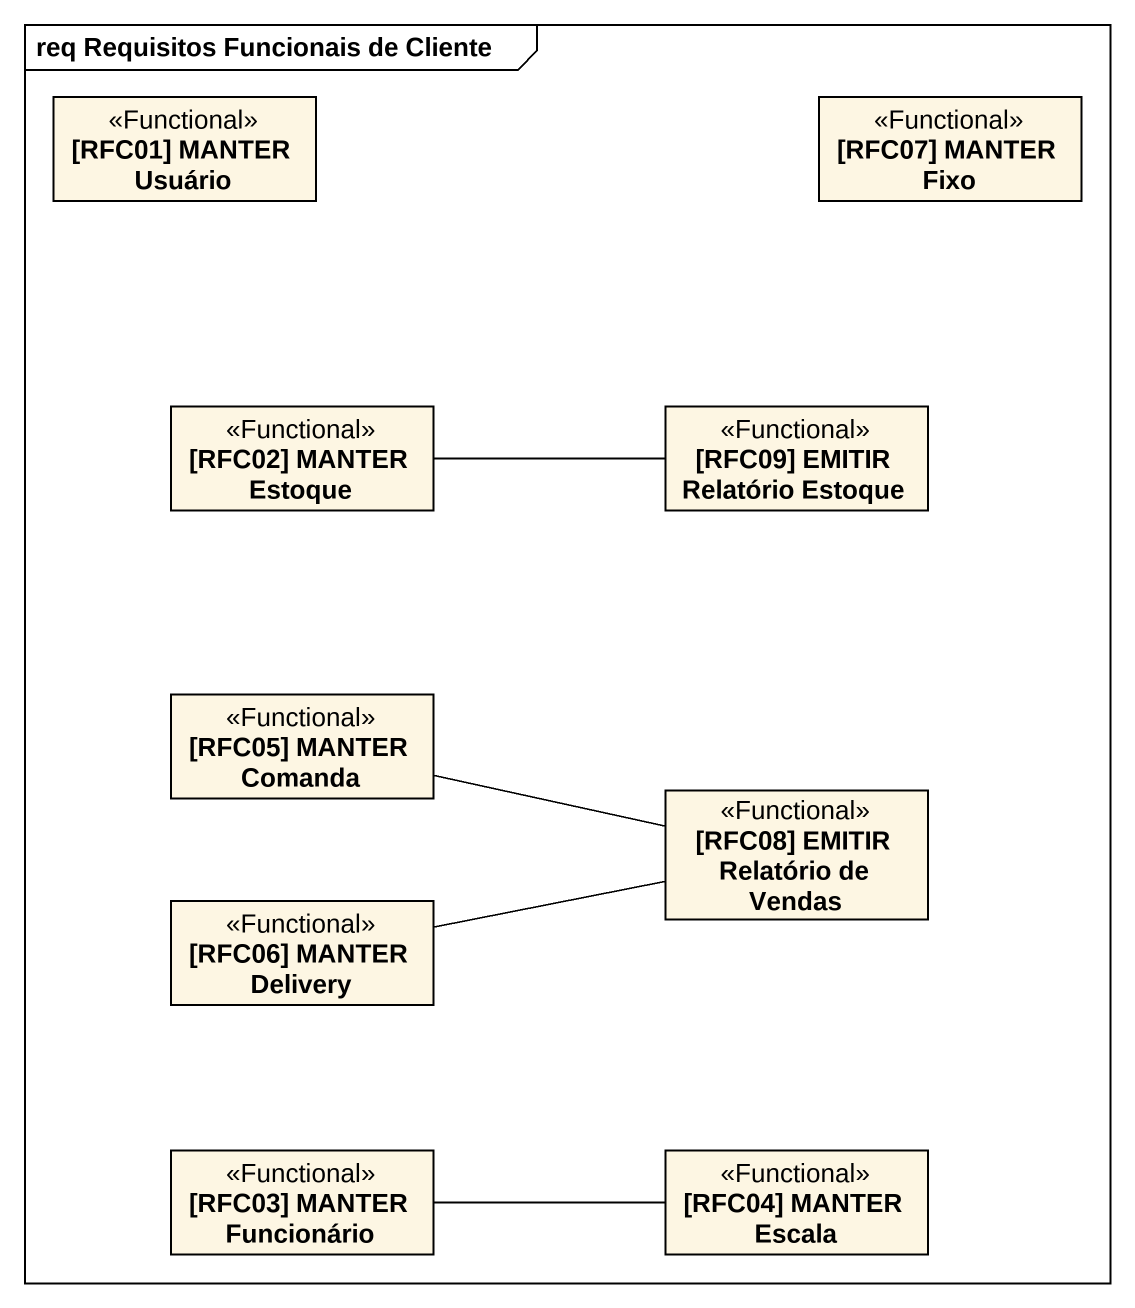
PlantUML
@startuml
mainframe req Requisitos Funcionais de Cliente
hide circle
hide empty members
class "[RFC01] MANTER Usuário" as RFC01_MANTER_Usuário <<Functional>>
class "[RFC07] MANTER Fixo" as RFC07_MANTER_Fixo <<Functional>>
class "[RFC02] MANTER Estoque" as RFC02_MANTER_Estoque <<Functional>>
class "[RFC09] EMITIR Relatório Estoque" as RFC09_EMITIR_Relatório <<Functional>>
class "[RFC05] MANTER Comanda" as RFC05_MANTER_Comanda <<Functional>>
class "[RFC08] EMITIR Relatório de Vendas" as RFC08_EMITIR_Relatório_de <<Functional>>
class "[RFC06] MANTER Delivery" as RFC06_MANTER_Delivery <<Functional>>
class "[RFC03] MANTER Funcionário" as RFC03_MANTER_Funcionário <<Functional>>
class "[RFC04] MANTER Escala" as RFC04_MANTER_Escala <<Functional>>
RFC02_MANTER_Estoque -right- RFC09_EMITIR_Relatório
RFC05_MANTER_Comanda -right- RFC08_EMITIR_Relatório_de
RFC06_MANTER_Delivery -right- RFC08_EMITIR_Relatório_de
RFC03_MANTER_Funcionário -right- RFC04_MANTER_Escala
@enduml
